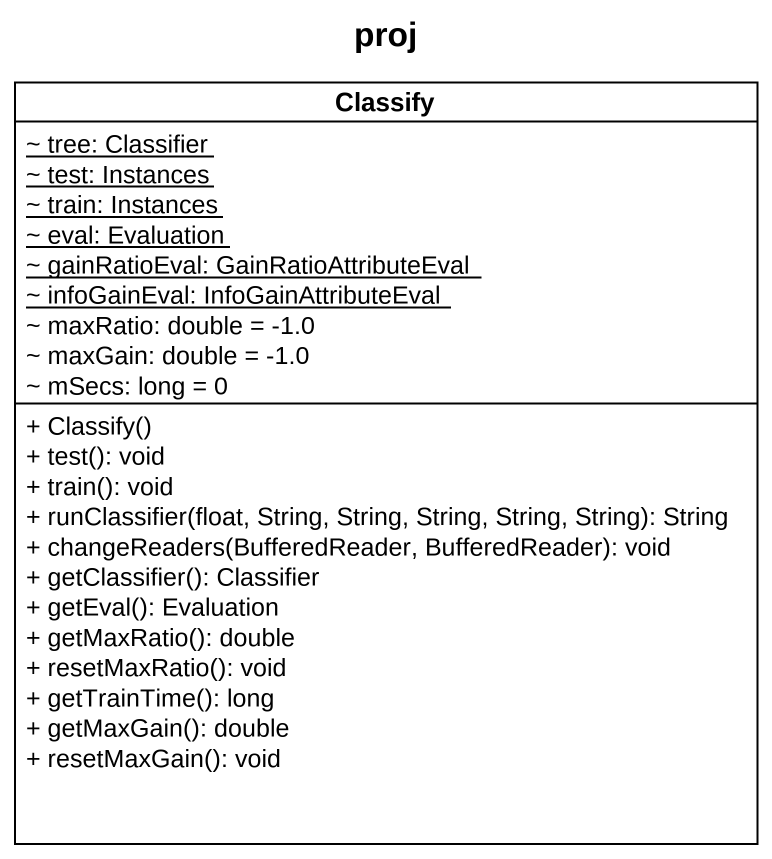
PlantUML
@startuml
title proj
hide circle
hide empty members
skinparam classAttributeIconSize 0
class Classify {
  {static} ~ tree: Classifier
  {static} ~ test: Instances
  {static} ~ train: Instances
  {static} ~ eval: Evaluation
  {static} ~ gainRatioEval: GainRatioAttributeEval
  {static} ~ infoGainEval: InfoGainAttributeEval
  ~ maxRatio: double = -1.0
  ~ maxGain: double = -1.0
  ~ mSecs: long = 0
  + Classify()
  + test(): void
  + train(): void
  + runClassifier(float, String, String, String, String, String): String
  + changeReaders(BufferedReader, BufferedReader): void
  + getClassifier(): Classifier
  + getEval(): Evaluation
  + getMaxRatio(): double
  + resetMaxRatio(): void
  + getTrainTime(): long
  + getMaxGain(): double
  + resetMaxGain(): void
}
@enduml
